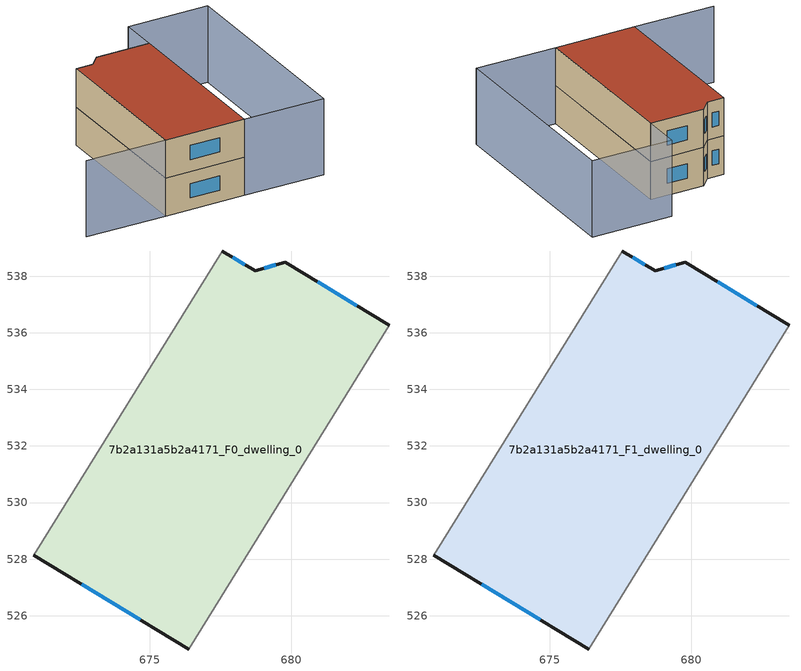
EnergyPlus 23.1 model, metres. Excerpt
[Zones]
7b2a131a5b2a4171_F0_dwelling_0
 floor ground (EU_floor_Construction): 683.47,536.26 676.37,524.83 670.9,528.14 677.57,538.89 678.72,538.19 679.79,538.49 z0
 wall outside (EU_wall_Construction): 683.47,536.26 679.79,538.49 678.72,538.19 677.57,538.89 / 670.9,528.14 676.37,524.83 z0:3
 wall adiabatic (EU_wall_Construction): 677.57,538.89 670.9,528.14 / 676.37,524.83 683.47,536.26 z0:3
 window (EU_Window_Construction): 678.36,538.41 677.93,538.67 / 679.46,538.4 679.06,538.28 / 682.33,536.95 680.94,537.79 / 672.6,527.11 674.67,525.86 z0.93:2.07
7b2a131a5b2a4171_F1_dwelling_0
 floor to 7b2a131a5b2a4171_F0_dwelling_0 (EU_floor_Construction): 683.47,536.26 676.37,524.83 670.9,528.14 677.57,538.89 678.72,538.19 679.79,538.49 z3
 wall outside (EU_wall_Construction): 683.47,536.26 679.79,538.49 678.72,538.19 677.57,538.89 / 670.9,528.14 676.37,524.83 z3:6
 wall adiabatic (EU_wall_Construction): 677.57,538.89 670.9,528.14 / 676.37,524.83 683.47,536.26 z3:6
 window (EU_Window_Construction): 678.36,538.41 677.93,538.67 / 679.46,538.4 679.06,538.28 / 682.33,536.95 680.94,537.79 / 672.6,527.11 674.67,525.86 z3.93:5.07
 roof outside (EU_roof_Construction): 676.37,524.83 683.47,536.26 679.79,538.49 678.72,538.19 677.57,538.89 670.9,528.14 z6
shading: 670.89,528.13 665.45,531.5 / 690.48,535.42 681.81,521.45 / 681.81,521.45 676.37,524.83 / 676.37,524.83 685.05,538.8 / 685.05,538.8 690.48,535.42 z0:6
[Building]
EU S2 Campaign: North Axis=0; Terrain=City; Solar Distribution=FullExterior
[Site:Location]
Montreal-Trudeau.Intl.AP: Latitude=45.4667; Longitude=-73.75; Time Zone=-5; Elevation=36
[SizingPeriod:WeatherFileDays]
AnnualSizingPeriod: Begin Month=1; Begin Day of Month=1; End Month=12; End Day of Month=31; Day of Week for Start Day=Monday; Use Weather File Daylight Saving Period=No; Use Weather File Rain and Snow Indicators=No
[MATERIAL]
EU_InternalMass_Material: Roughness=MediumRough; Thickness=0.1; Conductivity=1; Density=1800; Specific Heat=900; Thermal Absorptance=0.9; Solar Absorptance=0.7; Visible Absorptance=0.7
[MATERIAL:NOMASS] Roughness=MediumRough; Thermal Absorptance=0.9; Solar Absorptance=0.7; Visible Absorptance=0.7
Name | Thermal Resistance
EU_wall_NoMass; EU_floor_NoMass | 1.51479
EU_roof_NoMass | 2.84114
[WINDOWMATERIAL:SIMPLEGLAZINGSYSTEM]
EU_Window_SimpleGlazing: UFactor=3.53504; Solar Heat Gain Coefficient=0.8; Visible Transmittance=0.8
[CONSTRUCTION]
EU_wall_Construction: EU_wall_NoMass
EU_roof_Construction: EU_roof_NoMass
EU_floor_Construction: EU_floor_NoMass
EU_Window_Construction: EU_Window_SimpleGlazing
EU_InternalMass_Construction: EU_InternalMass_Material
[ZONE] Type=1; Multiplier=1; Ceiling Height=autocalculate; Volume=254.258; Floor Area=autocalculate; Part of Total Floor Area=Yes
7b2a131a5b2a4171_F0_dwelling_0; 7b2a131a5b2a4171_F1_dwelling_0
[INTERNALMASS] Construction=EU_InternalMass_Construction; Surface Area=84.7525
Name | Zone or ZoneList
7b2a131a5b2a4171_F0_dwelling_0_EU_InternalMass | 7b2a131a5b2a4171_F0_dwelling_0
7b2a131a5b2a4171_F1_dwelling_0_EU_InternalMass | 7b2a131a5b2a4171_F1_dwelling_0
[OTHEREQUIPMENT] Fuel Type=Electricity; Design Level Calculation Method=Watts/Area; Power per Zone Floor Area=1; Fraction Latent=0; Fraction Radiant=0; Fraction Lost=0; Carbon Dioxide Generation Rate=0; EndUse Subcategory=EU_Step8_InternalGains
Name | Zone or ZoneList or Space or SpaceList | Schedule
EU_Step8_InternalGain_7b2a131a5b2a4171_F0_dwelling_0_f000 | 7b2a131a5b2a4171_F0_dwelling_0 | EU_Step8_GainSchedule_7b2a131a5b2a4171_F0_dwelling_0_f000
EU_Step8_InternalGain_7b2a131a5b2a4171_F1_dwelling_0_f000 | 7b2a131a5b2a4171_F1_dwelling_0 | EU_Step8_GainSchedule_7b2a131a5b2a4171_F1_dwelling_0_f000
[ZONEVENTILATION:DESIGNFLOWRATE] Schedule=EU_AlwaysOn; Design Flow Rate Calculation Method=AirChanges/Hour; Air Changes per Hour=0.775154; Ventilation Type=Natural; Fan Pressure Rise=0; Fan Total Efficiency=1; Constant Term Coefficient=1; Temperature Term Coefficient=0; Velocity Term Coefficient=0; Velocity Squared Term Coefficient=0; Minimum Indoor Temperature=-100; Maximum Indoor Temperature=100; Delta Temperature=-100; Minimum Outdoor Temperature=-100; Maximum Outdoor Temperature=100; Maximum Wind Speed=40
Name | Zone or ZoneList or Space or SpaceList
EU_ConstantAir_7b2a131a5b2a4171_F0_dwelling_0 | 7b2a131a5b2a4171_F0_dwelling_0
EU_ConstantAir_7b2a131a5b2a4171_F1_dwelling_0 | 7b2a131a5b2a4171_F1_dwelling_0
[HVACTEMPLATE:THERMOSTAT] Constant Heating Setpoint=20; Constant Cooling Setpoint=50
EU_HeatOnly_7b2a131a5b2a4171_F0_dwelling_0; EU_HeatOnly_7b2a131a5b2a4171_F1_dwelling_0
[HVACTEMPLATE:ZONE:IDEALLOADSAIRSYSTEM] System Availability Schedule=EU_AlwaysOn; Maximum Heating Supply Air Temperature=50; Minimum Cooling Supply Air Temperature=13; Maximum Heating Supply Air Humidity Ratio=0.0156; Minimum Cooling Supply Air Humidity Ratio=0.0077; Heating Limit=NoLimit; Cooling Limit=NoLimit; Heating Availability Schedule=EU_AlwaysOn; Cooling Availability Schedule=EU_CoolingOff; Dehumidification Control Type=ConstantSensibleHeatRatio; Cooling Sensible Heat Ratio=0.7; Dehumidification Setpoint=60; Humidification Control Type=None; Humidification Setpoint=30; Outdoor Air Method=None; Outdoor Air Flow Rate per Person=0.00944; Outdoor Air Flow Rate per Zone Floor Area=0; Outdoor Air Flow Rate per Zone=0; Demand Controlled Ventilation Type=None; Outdoor Air Economizer Type=NoEconomizer; Heat Recovery Type=None; Sensible Heat Recovery Effectiveness=0.7; Latent Heat Recovery Effectiveness=0.65
Name | Template Thermostat
7b2a131a5b2a4171_F0_dwelling_0 | EU_HeatOnly_7b2a131a5b2a4171_F0_dwelling_0
7b2a131a5b2a4171_F1_dwelling_0 | EU_HeatOnly_7b2a131a5b2a4171_F1_dwelling_0
[SIZING:ZONE] Zone Cooling Design Supply Air Temperature Input Method=SupplyAirTemperature; Zone Cooling Design Supply Air Temperature=13; Zone Heating Design Supply Air Temperature Input Method=SupplyAirTemperature; Zone Heating Design Supply Air Temperature=50; Zone Cooling Design Supply Air Humidity Ratio=0.008; Zone Heating Design Supply Air Humidity Ratio=0.008; Cooling Design Air Flow Method=DesignDay; Cooling Design Air Flow Rate=0; Cooling Minimum Air Flow per Zone Floor Area=0.000762; Cooling Minimum Air Flow=0; Cooling Minimum Air Flow Fraction=0.2; Heating Design Air Flow Method=DesignDay; Heating Design Air Flow Rate=0; Heating Maximum Air Flow per Zone Floor Area=0.002032; Heating Maximum Air Flow=0.141576; Heating Maximum Air Flow Fraction=0.3; Account for Dedicated Outdoor Air System=No; Dedicated Outdoor Air System Control Strategy=NeutralSupplyAir; Dedicated Outdoor Air Low Setpoint Temperature for Design=autosize; Dedicated Outdoor Air High Setpoint Temperature for Design=autosize; Zone Load Sizing Method=Sensible Load Only No Latent Load; Zone Latent Cooling Design Supply Air Humidity Ratio Input Method=HumidityRatioDifference; Zone Cooling Design Supply Air Humidity Ratio Difference=0.005; Zone Latent Heating Design Supply Air Humidity Ratio Input Method=HumidityRatioDifference; Zone Humidification Design Supply Air Humidity Ratio Difference=0.005
7b2a131a5b2a4171_F0_dwelling_0; 7b2a131a5b2a4171_F1_dwelling_0
[SCHEDULE:CONSTANT]
Name | Hourly Value
EU_AlwaysOn | 1
EU_CoolingOff | 0
[SCHEDULE:FILE] Column Number=1; Rows to Skip at Top=0; Number of Hours of Data=8760; Column Separator=Comma; Interpolate to Timestep=No; Minutes per Item=60; Adjust Schedule for Daylight Savings=Yes
Name | File
EU_Step8_GainSchedule_7b2a131a5b2a4171_F0_dwelling_0_f000 | ../../schedules/7b2a131a5b2a4171/7b2a131a5b2a4171_F0_dwelling_0_f000_gain.csv
EU_Step8_GainSchedule_7b2a131a5b2a4171_F1_dwelling_0_f000 | ../../schedules/7b2a131a5b2a4171/7b2a131a5b2a4171_F1_dwelling_0_f000_gain.csv
